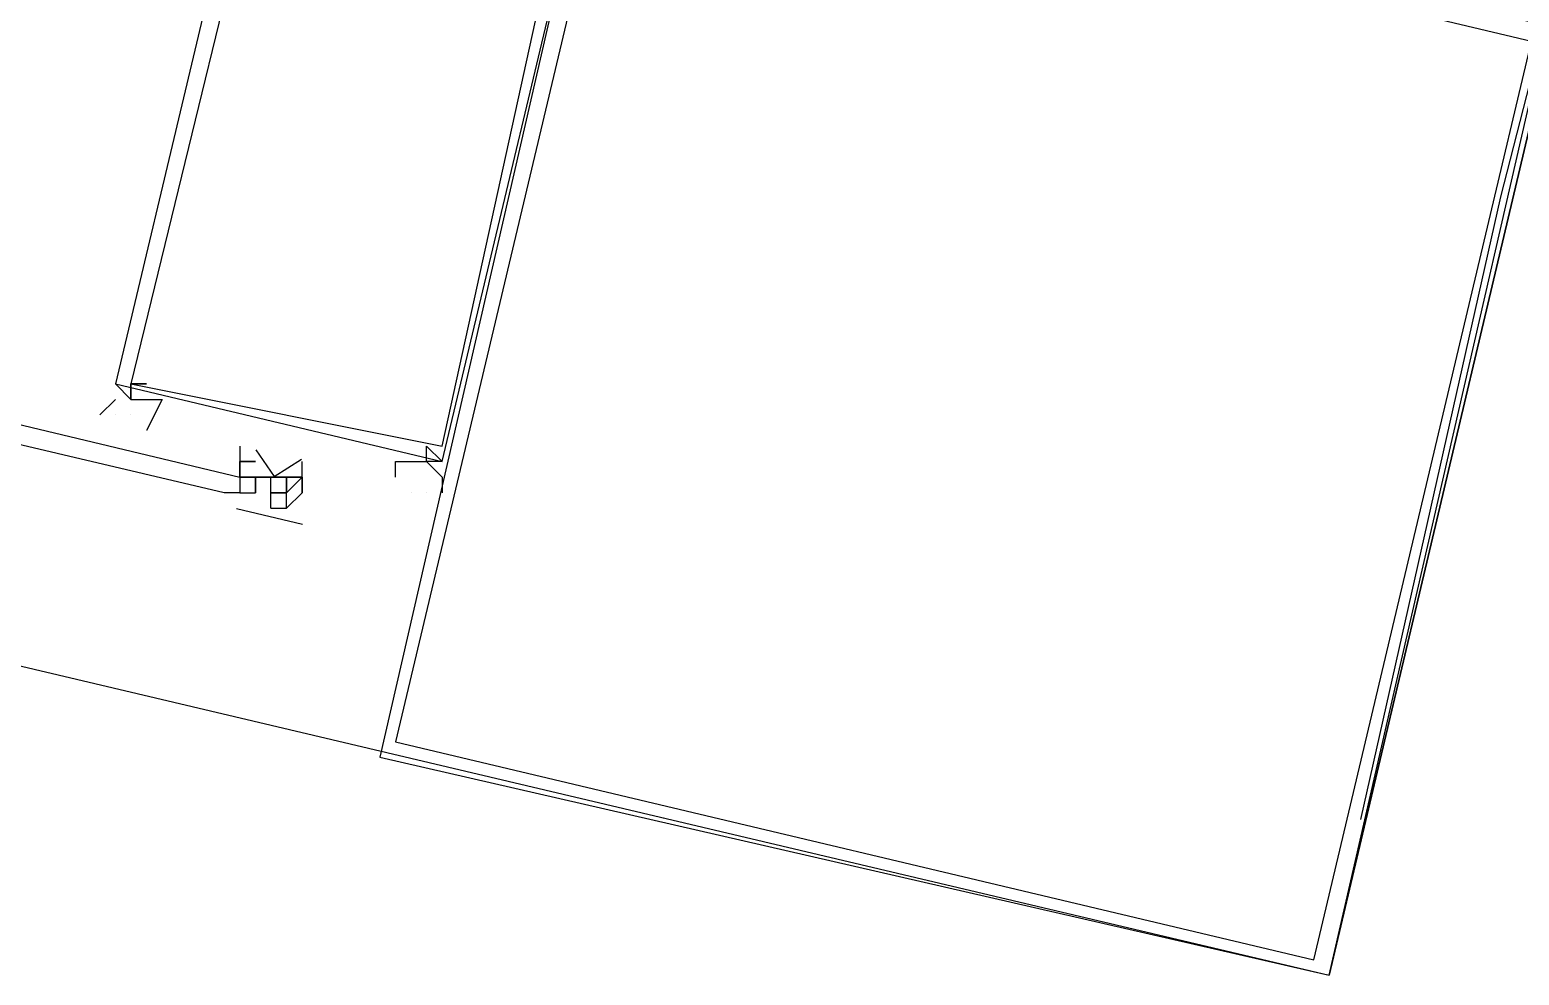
# Model space of a CAD drawing. Header units: feet. Extents: x -84 to 198, y -22 to 181.
# Drawn here: x 130.247 to 131.523, y 89.551 to 90.361 of the extents above; entities that cross this region are included whole.
import ezdxf

# ---------------------------------------------------------------- set-up
doc = ezdxf.new("R2010")
doc.units = ezdxf.units.FT
doc.layers.add('A-LINEA', color=7, linetype='CONTINUOUS')

msp = doc.modelspace()

# ---------------------------------------------------------------- linework, layer by layer
at = {"layer": 'A-LINEA'}
for p, q in [((135.2667, 106.0978), (131.36, 89.5511)), ((130.4267, 90.0044), (130.4267, 90.0044)), ((130.4267, 90.0044), (130.4267, 90.0044)), ((130.4267, 90.0044), (130.4267, 90.0044)), ((130.4267, 90.0044), (130.4267, 89.9911)), ((130.4267, 89.9911), (130.44, 89.9911)), ((130.4267, 89.9778), (130.4267, 89.9911)), ((130.4267, 89.9911), (130.4267, 89.9911)), ((130.4267, 89.9911), (130.4267, 89.9911)), ((130.4267, 89.9911), (130.4267, 89.9911)), ((130.4267, 89.9911), (130.4267, 89.9911)), ((130.4267, 89.9778), (130.4267, 89.9911)), ((130.4267, 89.9911), (130.4267, 89.9911)), ((130.44, 89.9911), (130.4267, 89.9911)), ((130.4267, 89.9911), (130.4267, 89.9911)), ((130.4267, 89.9911), (130.4267, 89.9911)), ((130.4267, 89.9911), (130.4267, 89.9911)), ((130.44, 89.9911), (130.44, 89.9911)), ((130.44, 89.9911), (130.44, 89.9911)), ((130.44, 89.9911), (130.44, 89.9911)), ((130.44, 89.9911), (130.44, 89.9911)), ((130.44, 89.9911), (130.44, 89.9911)), ((130.44, 89.9911), (130.44, 89.9911)), ((130.44, 89.9911), (130.44, 89.9911)), ((130.44, 89.9911), (130.44, 89.9911)), ((130.48, 89.9911), (130.48, 89.9911)), ((130.48, 89.9911), (130.48, 89.9911)), ((130.48, 89.9911), (130.48, 89.9911)), ((130.48, 89.9911), (130.48, 89.9911)), ((130.48, 89.9911), (130.48, 89.9911)), ((130.48, 89.9911), (130.48, 89.9911)), ((130.4267, 89.9778), (130.4267, 89.9778)), ((130.4267, 89.9778), (130.4267, 89.9778)), ((130.4267, 89.9778), (130.4267, 89.9778)), ((130.4267, 89.9778), (130.4267, 89.9778)), ((130.4267, 89.9778), (130.44, 89.9778)), ((130.4267, 89.9778), (130.4267, 89.9778)), ((130.4267, 89.9778), (130.4267, 89.9778)), ((130.4267, 89.9778), (130.4267, 89.9778)), ((130.4267, 89.9778), (130.4267, 89.9778)), ((130.4267, 89.9778), (130.4267, 89.9778)), ((130.4267, 89.9778), (130.4267, 89.9778)), ((130.4267, 89.9778), (130.4267, 89.9778)), ((130.4267, 89.9778), (130.44, 89.9778)), ((130.4267, 89.9778), (130.4267, 89.9778)), ((130.4267, 89.9778), (130.4267, 89.9778)), ((130.4267, 89.9778), (130.4267, 89.9778)), ((130.4267, 89.9778), (130.4267, 89.9778)), ((130.4267, 89.9778), (130.4267, 89.9778)), ((130.4267, 89.9778), (130.4267, 89.9778)), ((130.4267, 89.9778), (130.4267, 89.9778)), ((130.4267, 89.9778), (130.4267, 89.9778)), ((130.4267, 89.9778), (130.4267, 89.9778)), ((130.4267, 89.9778), (130.4267, 89.9778)), ((130.4267, 89.9778), (130.44, 89.9778)), ((130.4267, 89.9778), (130.4267, 89.9778)), ((130.4267, 89.9778), (130.4267, 89.9778)), ((130.4267, 89.9778), (130.4267, 89.9778)), ((130.4267, 89.9778), (130.4267, 89.9778)), ((130.44, 89.9778), (130.44, 89.9778)), ((130.44, 89.9778), (130.44, 89.9778)), ((130.44, 89.9778), (130.44, 89.9778)), ((130.44, 89.9778), (130.44, 89.9778)), ((130.44, 89.9778), (130.44, 89.9778)), ((130.44, 89.9778), (130.44, 89.9778)), ((130.44, 89.9778), (130.44, 89.9778)), ((130.44, 89.9778), (130.44, 89.9778)), ((130.44, 89.9778), (130.44, 89.9778)), ((130.44, 89.9644), (130.44, 89.9778)), ((130.44, 89.9778), (130.44, 89.9778)), ((130.44, 89.9778), (130.44, 89.9778)), ((130.44, 89.9778), (130.44, 89.9778)), ((130.44, 89.9778), (130.4533, 89.9778)), ((130.44, 89.9778), (130.44, 89.9778)), ((130.44, 89.9778), (130.44, 89.9778)), ((130.44, 89.9778), (130.44, 89.9778)), ((130.44, 89.9778), (130.4533, 89.9778)), ((130.44, 89.9778), (130.44, 89.9778)), ((130.44, 89.9778), (130.44, 89.9644)), ((130.44, 89.9778), (130.44, 89.9778)), ((130.44, 89.9778), (130.44, 89.9778)), ((130.44, 89.9778), (130.44, 89.9778)), ((130.44, 89.9778), (130.44, 89.9778)), ((130.44, 89.9778), (130.44, 89.9778)), ((130.44, 89.9778), (130.44, 89.9778)), ((130.44, 89.9778), (130.44, 89.9778)), ((130.44, 89.9778), (130.44, 89.9778)), ((130.4533, 89.9778), (130.4533, 89.9778)), ((130.4533, 89.9778), (130.4533, 89.9778)), ((130.4533, 89.9778), (130.4533, 89.9778)), ((130.4533, 89.9778), (130.4667, 89.9778)), ((130.4533, 89.9778), (130.4533, 89.9778)), ((130.4533, 89.9778), (130.4533, 89.9778)), ((130.4533, 89.9778), (130.4533, 89.9778)), ((130.4533, 89.9778), (130.4533, 89.9778)), ((130.4533, 89.9778), (130.4533, 89.9778)), ((130.4533, 89.9778), (130.4533, 89.9778)), ((130.4533, 89.9778), (130.4533, 89.9778)), ((130.4533, 89.9778), (130.4533, 89.9778)), ((130.4533, 89.9778), (130.4533, 89.9778)), ((130.4533, 89.9778), (130.4533, 89.9778)), ((130.4667, 89.9778), (130.4533, 89.9778)), ((130.4667, 89.9778), (130.4667, 89.9778)), ((130.4667, 89.9778), (130.4667, 89.9778)), ((130.4667, 89.9778), (130.4667, 89.9778)), ((130.4667, 89.9778), (130.4667, 89.9778)), ((130.4667, 89.9778), (130.4667, 89.9778)), ((130.4667, 89.9778), (130.4667, 89.9778)), ((130.4667, 89.9778), (130.4667, 89.9778)), ((130.4667, 89.9778), (130.4667, 89.9778)), ((130.4667, 89.9778), (130.4667, 89.9778)), ((130.4667, 89.9778), (130.4667, 89.9778)), ((130.4667, 89.9778), (130.48, 89.9778)), ((130.4667, 89.9778), (130.4667, 89.9778)), ((130.4667, 89.9778), (130.4667, 89.9778)), ((130.4667, 89.9778), (130.4667, 89.9778)), ((130.4667, 89.9778), (130.48, 89.9778)), ((130.48, 89.9778), (130.4667, 89.9778)), ((130.4667, 89.9778), (130.4667, 89.9778)), ((130.4667, 89.9778), (130.4667, 89.9644)), ((130.4667, 89.9778), (130.4667, 89.9644)), ((130.48, 89.9778), (130.48, 89.9778)), ((130.48, 89.9778), (130.48, 89.9778)), ((130.48, 89.9778), (130.48, 89.9778)), ((130.48, 89.9778), (130.48, 89.9778)), ((130.48, 89.9778), (130.48, 89.9778)), ((130.48, 89.9778), (130.48, 89.9778)), ((130.48, 89.9778), (130.48, 89.9778)), ((130.48, 89.9778), (130.48, 89.9644)), ((130.48, 89.9778), (130.48, 89.9644)), ((130.4267, 89.9644), (130.4267, 89.9644)), ((130.4267, 89.9644), (130.4267, 89.9644)), ((130.4267, 89.9644), (130.44, 89.9644)), ((130.4267, 89.9644), (130.4267, 89.9644)), ((130.4267, 89.9644), (130.4267, 89.9644)), ((130.4267, 89.9644), (130.4267, 89.9644)), ((130.4267, 89.9644), (130.4267, 89.9644)), ((130.4267, 89.9644), (130.4267, 89.9644)), ((130.4267, 89.9644), (130.4267, 89.9644)), ((130.4267, 89.9644), (130.4267, 89.9644)), ((130.4267, 89.9644), (130.4267, 89.9644)), ((130.4267, 89.9644), (130.4267, 89.9644)), ((130.4267, 89.9644), (130.4267, 89.9644)), ((130.4267, 89.9644), (130.4267, 89.9644)), ((130.4267, 89.9644), (130.4267, 89.9644)), ((130.4267, 89.9644), (130.4267, 89.9644)), ((130.4267, 89.9644), (130.44, 89.9644)), ((130.4267, 89.9644), (130.4267, 89.9644)), ((130.4267, 89.9644), (130.4267, 89.9644)), ((130.4267, 89.9644), (130.4267, 89.9644)), ((130.4267, 89.9644), (130.4267, 89.9644)), ((130.4267, 89.9644), (130.4267, 89.9644)), ((130.4267, 89.9644), (130.4267, 89.9644)), ((130.4267, 89.9644), (130.4267, 89.9644)), ((130.44, 89.9644), (130.44, 89.9644)), ((130.44, 89.9644), (130.44, 89.9644)), ((130.44, 89.9644), (130.44, 89.9644)), ((130.44, 89.9644), (130.44, 89.9644)), ((130.44, 89.9644), (130.44, 89.9644)), ((130.44, 89.9644), (130.44, 89.9644)), ((130.44, 89.9644), (130.44, 89.9644)), ((130.44, 89.9644), (130.44, 89.9644)), ((130.44, 89.9644), (130.44, 89.9644)), ((130.44, 89.9644), (130.44, 89.9644)), ((130.44, 89.9644), (130.44, 89.9644)), ((130.44, 89.9644), (130.44, 89.9644)), ((130.44, 89.9644), (130.44, 89.9644)), ((130.44, 89.9644), (130.44, 89.9644)), ((130.44, 89.9644), (130.44, 89.9644)), ((130.44, 89.9644), (130.44, 89.9644)), ((130.44, 89.9644), (130.44, 89.9644)), ((130.44, 89.9644), (130.44, 89.9644)), ((130.44, 89.9644), (130.44, 89.9644)), ((130.44, 89.9644), (130.44, 89.9644)), ((130.44, 89.9644), (130.44, 89.9644)), ((130.44, 89.9644), (130.44, 89.9644)), ((130.44, 89.9644), (130.44, 89.9644)), ((130.44, 89.9644), (130.44, 89.9644)), ((130.44, 89.9644), (130.44, 89.9644)), ((130.44, 89.9644), (130.44, 89.9644)), ((130.44, 89.9644), (130.44, 89.9644)), ((130.44, 89.9644), (130.44, 89.9644)), ((130.44, 89.9644), (130.44, 89.9644)), ((130.44, 89.9644), (130.44, 89.9644)), ((130.44, 89.9644), (130.44, 89.9644)), ((130.44, 89.9644), (130.44, 89.9644)), ((130.44, 89.9644), (130.44, 89.9644)), ((130.44, 89.9644), (130.44, 89.9644)), ((130.44, 89.9644), (130.44, 89.9644)), ((130.44, 89.9644), (130.44, 89.9644)), ((130.4533, 89.9644), (130.4533, 89.9644)), ((130.4533, 89.9644), (130.4533, 89.9644)), ((130.4533, 89.9644), (130.4533, 89.9644)), ((130.4533, 89.9644), (130.4533, 89.9644)), ((130.4533, 89.9644), (130.4533, 89.9644)), ((130.4533, 89.9644), (130.4533, 89.9644)), ((130.4533, 89.9644), (130.4533, 89.9644)), ((130.4533, 89.9644), (130.4533, 89.9644)), ((130.4533, 89.9644), (130.4533, 89.9644)), ((130.4533, 89.9644), (130.4533, 89.9644)), ((130.4533, 89.9644), (130.4533, 89.9644)), ((130.4533, 89.9644), (130.4533, 89.9644)), ((130.4533, 89.9644), (130.4533, 89.9644)), ((130.4533, 89.9644), (130.4533, 89.9644)), ((130.4533, 89.9644), (130.4533, 89.9644)), ((130.4533, 89.9644), (130.4667, 89.9644)), ((130.4533, 89.9644), (130.4533, 89.9644)), ((130.4533, 89.9644), (130.4533, 89.9644)), ((130.4533, 89.9511), (130.4533, 89.9644)), ((130.4667, 89.9644), (130.4533, 89.9644)), ((130.4533, 89.9644), (130.4533, 89.9644)), ((130.4667, 89.9644), (130.4533, 89.9644)), ((130.4667, 89.9644), (130.4533, 89.9644)), ((130.4533, 89.9644), (130.4533, 89.9644)), ((130.4533, 89.9644), (130.4533, 89.9644)), ((130.4533, 89.9644), (130.4533, 89.9644)), ((130.4667, 89.9644), (130.4667, 89.9644)), ((130.4667, 89.9644), (130.4667, 89.9644)), ((130.4667, 89.9644), (130.4667, 89.9644)), ((130.4667, 89.9644), (130.4667, 89.9644)), ((130.4667, 89.9644), (130.4667, 89.9644)), ((130.4667, 89.9644), (130.4667, 89.9644)), ((130.4667, 89.9511), (130.4667, 89.9644)), ((130.4667, 89.9644), (130.4667, 89.9644)), ((130.4667, 89.9511), (130.4667, 89.9644)), ((130.4667, 89.9644), (130.4667, 89.9644)), ((130.4667, 89.9644), (130.4667, 89.9644)), ((130.4667, 89.9644), (130.4667, 89.9644)), ((130.4667, 89.9511), (130.4667, 89.9644)), ((130.4667, 89.9644), (130.4667, 89.9644)), ((130.4667, 89.9644), (130.4667, 89.9644)), ((130.4667, 89.9644), (130.4667, 89.9644)), ((130.4667, 89.9644), (130.4667, 89.9644)), ((130.4667, 89.9644), (130.4667, 89.9644)), ((130.4667, 89.9511), (130.4667, 89.9644)), ((130.4667, 89.9644), (130.4667, 89.9644)), ((130.4667, 89.9644), (130.4667, 89.9644)), ((130.4667, 89.9644), (130.4667, 89.9644)), ((130.48, 89.9644), (130.48, 89.9644)), ((130.48, 89.9644), (130.48, 89.9644)), ((130.48, 89.9644), (130.48, 89.9644)), ((130.48, 89.9644), (130.48, 89.9644)), ((130.48, 89.9644), (130.48, 89.9644)), ((130.48, 89.9644), (130.48, 89.9644)), ((130.5733, 89.9644), (130.5733, 89.9644)), ((130.5733, 89.9644), (130.5733, 89.9644)), ((130.4803, 89.9373), (130.4239, 89.9506)), ((130.4533, 89.9511), (130.4667, 89.9511)), ((130.4533, 89.9511), (130.4533, 89.9511)), ((130.4667, 89.9511), (130.4667, 89.9511)), ((130.4667, 89.9511), (130.4667, 89.9511)), ((130.4667, 89.9511), (130.4667, 89.9511)), ((130.4667, 89.9511), (130.4667, 89.9511)), ((130.4667, 89.9511), (130.4667, 89.9511)), ((130.4667, 89.9511), (130.4667, 89.9511)), ((130.4667, 89.9511), (130.4667, 89.9511)), ((130.4667, 89.9511), (130.4667, 89.9511)), ((130.4667, 89.9511), (130.4667, 89.9511)), ((130.4667, 89.9511), (130.4667, 89.9511)), ((130.4667, 89.9511), (130.4667, 89.9511)), ((130.4667, 89.9511), (130.4667, 89.9511)), ((130.4667, 89.9511), (130.4667, 89.9511))]:
    msp.add_line(p, q, dxfattribs=at)
for points in [[(124.5867, 91.1511), (131.36, 89.5511), (135.2667, 106.0978)], [(133.3333, 97.9244), (133.24, 97.5378), (133.1467, 97.1511), (133.0533, 96.7378), (132.96, 96.3378), (132.8667, 95.9111), (132.76, 95.4844), (132.6533, 95.0578), (132.5467, 94.6044), (132.44, 94.1511), (132.3333, 93.6978), (132.2267, 93.2178), (132.1067, 92.7378), (132, 92.2578), (131.88, 91.7511), (131.76, 91.2578), (131.64, 90.7378), (131.5067, 90.2178), (131.3867, 89.6844)], [(130.4133, 89.9644), (127.64, 90.6178), (127.64, 90.6311), (127.64, 90.6444), (130.4267, 89.9778), (130.4267, 89.9644), (130.4133, 89.9644)], [(130.7333, 90.5511), (130.4533, 90.6178), (130.32, 90.0578), (130.6, 89.9911), (130.7333, 90.5511)], [(130.72, 90.5511), (130.4667, 90.6044), (130.3333, 90.0578), (130.6, 90.0044), (130.72, 90.5511)], [(130.5467, 89.7378), (131.36, 89.5511), (131.5467, 90.3644), (130.7333, 90.5511), (130.5467, 89.7378)], [(130.56, 89.7511), (131.3467, 89.5644), (131.5333, 90.3511), (130.7467, 90.5378), (130.56, 89.7511)], [(130.32, 90.0578), (130.3333, 90.0444), (130.3333, 90.0444), (130.3333, 90.0578), (130.3333, 90.0578), (130.3333, 90.0578), (130.3333, 90.0578), (130.3333, 90.0578), (130.3467, 90.0578), (130.3467, 90.0578), (130.3333, 90.0578), (130.3333, 90.0444), (130.3333, 90.0444), (130.36, 90.0444), (130.36, 90.0444), (130.3467, 90.0178), (130.3467, 90.0178), (130.3467, 90.0178), (130.3467, 90.0178)], [(130.32, 90.0444), (130.32, 90.0444), (130.3067, 90.0311), (130.3067, 90.0311)], [(130.32, 90.0311), (130.32, 90.0311), (130.32, 90.0311)], [(130.3333, 90.0311), (130.3333, 90.0311), (130.3333, 90.0311)], [(130.4267, 90.0044), (130.4267, 89.9911), (130.4267, 89.9778), (130.4267, 89.9644), (130.4133, 89.9644)], [(130.4403, 90.0012), (130.456, 89.9782), (130.4794, 89.9931)], [(130.56, 89.9778), (130.56, 89.9778), (130.56, 89.9778), (130.56, 89.9911), (130.56, 89.9911), (130.5867, 89.9911), (130.5867, 89.9911), (130.5867, 89.9911), (130.5867, 89.9911), (130.5867, 89.9911), (130.5867, 89.9911), (130.5867, 90.0044)], [(130.5867, 90.0044), (130.6, 89.9911), (130.6, 89.9911), (130.5867, 89.9911), (130.5867, 89.9911), (130.5867, 89.9911), (130.6, 89.9778), (130.6, 89.9778), (130.6, 89.9644), (130.6, 89.9644), (130.6, 89.9644)], [(130.4667, 89.9511), (130.48, 89.9644), (130.48, 89.9778), (130.48, 89.9911)], [(130.4533, 89.9778), (130.44, 89.9778), (130.4267, 89.9778)], [(130.4533, 89.9778), (130.44, 89.9778), (130.4267, 89.9778)], [(130.4533, 89.9644), (130.4533, 89.9644), (130.4533, 89.9778), (130.4667, 89.9778)], [(130.4667, 89.9644), (130.4667, 89.9644), (130.48, 89.9778)], [(130.4667, 89.9644), (130.4667, 89.9778), (130.48, 89.9778)], [(130.4667, 89.9511), (130.4667, 89.9644), (130.4533, 89.9644)], [(130.5867, 89.9644), (130.5867, 89.9644), (130.5867, 89.9644)]]:
    msp.add_lwpolyline(points, dxfattribs=at)
for points in [[(130.3333, 90.0444), (130.3333, 90.0444), (130.3333, 90.0578), (130.3333, 90.0578)], [(130.5867, 89.9911), (130.5867, 89.9911), (130.5867, 89.9911), (130.5867, 89.9911)]]:
    msp.add_lwpolyline(points, close=True, dxfattribs=at)

doc.saveas('drawing.dxf')
